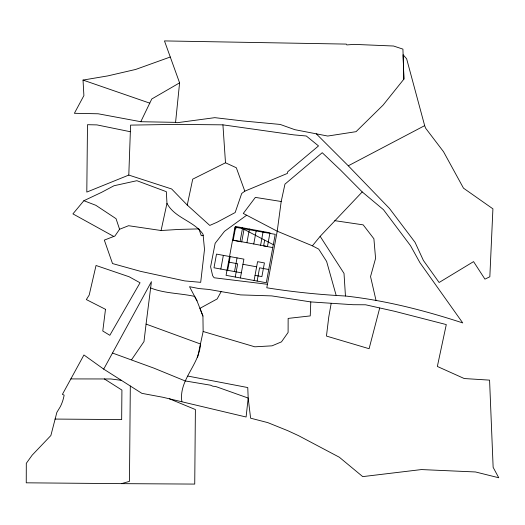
<?xml version="1.0" encoding="UTF-8"?>
<svg xmlns="http://www.w3.org/2000/svg" width="525" height="525" viewBox="0 0 525 525"><rect width="100%" height="100%" fill="white"/><g stroke="black" fill="none" stroke-linecap="round" stroke-linejoin="round"><path stroke-width="0.79" d="M181.88 401.71C178.513 379.962 199.402 364.973 200.458 343.987L146.068 324.089L151.436 281.643L103.714 369.127L141.881 393.35L162.803 397.248L246.094 417.008L248.187 398.075L247.761 387.555L187.852 376.071M130.312 386.006L129.465 481.359L121.485 483.643L26.25 482.816L26.302 463.319L32.163 455.155L50.872 435.533L56.851 412.401L60.355 406.619A41.619 41.619 0 0 0 63.971 396.034L64.122 395.115L62.409 394.367L83.941 354.979L103.714 369.127M128.796 175.074L130.587 125.114L175.875 124.392L222.928 124.845L293.908 134.879L306.305 135.995L318.524 145.924L287.68 171.806L287.411 173.414L244.814 191.166L241.703 193.469L235.167 212.533L217.074 222.232L209.783 225.428L187.248 205.065L171.655 188.98L128.796 175.074L86.802 192.084L87.491 124.701L96.941 124.897L130.351 131.729M310.793 301.921L310.242 315.912L288.146 318.399L288.1 332.456L281.472 341.867L272.042 345.831L254.828 346.815L203.142 331.498L202.932 316.03L199.927 308.346L217.153 298.948L221.169 291.605L240.516 294.899L271.733 295.903L310.793 301.921L353.036 304.71L365.603 304.789L394.669 311.299L446.289 324.581L437.351 366.457L464.238 378.538L489.576 380.133L493.139 467.342L498.75 477.757L475.525 471.968L421.417 469.567L362.723 476.621L339.321 457.223L298.574 435.671L287.851 430.717L267.776 422.612L250.602 418.182L248.187 398.075L215.519 386.452L212.973 386.249L210.473 385.179L185.076 380.907L153.943 368.15L112.586 353.076M175.573 122.358L179.596 82.852L164.469 40.917L346.329 44.093L346.854 44.927L354.008 44.369L393.566 46.016L402.931 49.127L403.896 79.124L383.079 105.118L356.042 131.67L327.731 136.047L294.787 129.668L280.219 124.445L243.023 120.96L214.817 117.659L177.043 122.725L175.573 122.358L140.785 121.715L98.182 113.787L74.386 113.295L83.895 95.603L83.029 80.076L107.815 75.895L135.693 69.438L170.238 57.022M146.068 324.089L143.981 341.585L131.558 359.743M281.197 201.495L277.22 231.21L266.792 287.779C292.911 291.979 319.088 294.604 345.457 296.015C385.475 300.385 424.522 310.446 462.735 322.928L419.921 262.664L410.524 245.687L383.46 209.685L362.224 191.927L340.659 170.198L322.232 152.709L284.957 184.131L281.197 201.495L255.367 197.393L243.285 213.445L277.22 231.21L312.395 245.812L318.708 249.126L326.616 261.43L336.066 295.07M331.177 303.378L328.755 317.067L326.458 336.072L369.095 348.712L379.7 308.044M220.835 269.049L223.355 255.36M227.679 270.309L230.199 256.62M234.518 271.569L237.044 257.887M240.069 241.461L242.596 227.771M235.233 277.023L237.681 263.767L228.513 262.08M244.033 229.327L241.717 241.874L232.549 240.181M240.411 277.981L243.889 259.147L216.517 254.1L213.99 267.783L241.362 272.829M246.914 242.721L249.441 229.038M253.759 243.987L256.279 230.298M254.1 280.501L257.572 261.667L264.416 262.933L261.89 276.616L255.052 275.356M260.603 245.247L263.123 231.558M257.132 281.059L259.58 267.809L268.748 269.496M264.679 240.135L263.616 245.91L272.783 247.597M166.963 203.339C174.805 218.216 193.955 220.841 203.057 234.275L204.507 249.368L200.694 282.332L184.754 280.914L140.687 271.379L112.521 263.563L104.324 240.109L114.922 236.014L119.575 229.274L128.566 225.711L161.083 230.521L166.963 203.339L166.34 191.684L136.874 180.698L114.01 185.745L101.633 192.314L83.875 200.707L72.922 213.885L113.768 236.46M187.248 205.065L192.721 179.156L225.494 162.789L236.322 167.744L244.814 191.166M197.603 357.243L203.142 331.498M140.785 121.715L151.771 98.989L179.596 82.852M312.395 245.812L320.158 236.335L362.224 191.927M234.524 229.458L236.933 227.286M246.678 215.217L224.49 231.328L215.145 243.311L210.604 266.759L212.625 275.697L214.134 277.771L267.435 284.294M403.896 79.124L403.095 54.738L406.632 58.787L424.666 125.639L348.285 165.795L316.306 133.836M161.083 230.521L179.196 229.405L198.883 228.893L201.246 235.64L203.188 235.64M70.855 378.919L110.841 378.971L121.38 380.343M121.485 483.643L194.736 484.083L195.392 409.546L169.391 398.79M54.974 419.068L121.662 419.587L121.918 390.082L104.331 378.919M334.714 220.657L363.188 224.864L373.898 238.77L375.578 258.412L370.545 276.57L376.064 300.622M221.169 291.605L208.878 289.452L198.817 288.54L189.525 286.696L197 300.858L202.932 316.03M242.937 264.292L256.627 266.818M83.029 80.076L149.796 103.156M83.875 200.707L95.839 205.301L116.045 218.682L119.575 229.274M150.636 287.963C164.594 293.554 180.121 293.147 194.65 296.402L197 300.858M241.874 228.191L273.322 244.663M348.285 165.795L389.478 208.458L415.039 242.32L423.406 260.466L439.117 282.489L473.563 261.621L484.942 279.136L489.838 276.767L492.916 208.838L463.496 188.167L443.52 151.705L425.663 128.244L424.666 125.639M320.158 236.335L344.013 273.4L345.457 296.015M222.928 124.845L225.494 162.789M105.486 309.317L102.782 331.019L109.83 335.298L140.044 282.778L129.189 276.78L96.036 265.486L89.191 295.063L86.343 299.572L105.486 309.317M234.944 227.187L226.072 275.336L266.3 282.752L275.225 234.34L234.944 227.187M235.751 226.511L233.225 240.201L267.442 246.507L269.968 232.824L235.751 226.511"/></g></svg>
